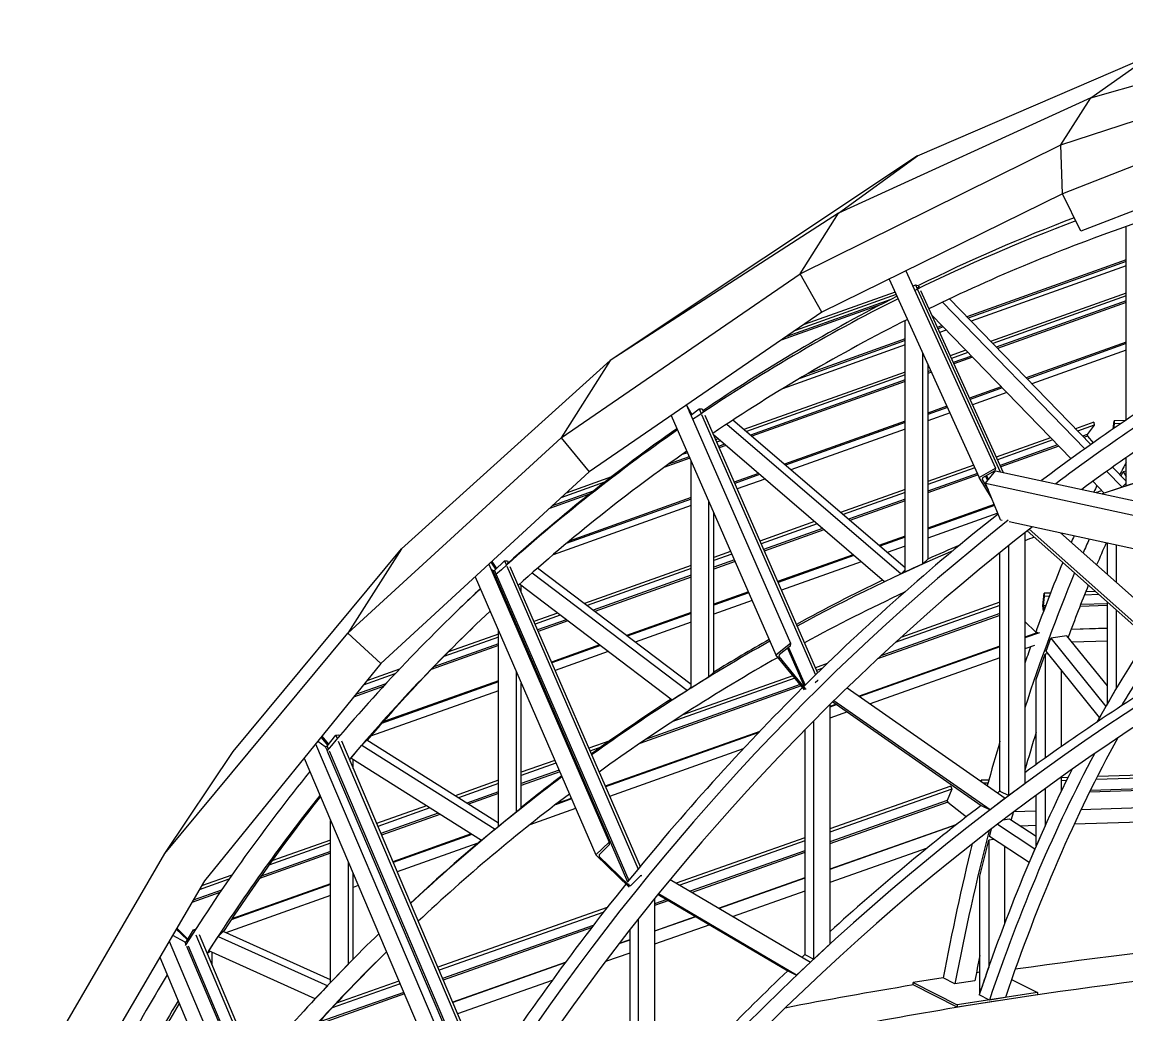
# Model space of a CAD drawing. Extents: x -483223 to 550073, y -164053 to -64662.
# Drawn here: x 365084 to 369594, y -144770 to -140717 of the extents above; entities that cross this region are included whole.
import ezdxf

# ---------------------------------------------------------------- set-up
doc = ezdxf.new("R2010")
doc.units = 0
doc.header["$MEASUREMENT"] = 0
doc.layers.get('0').update_dxf_attribs({"color": 40, "linetype": 'CONTINUOUS'})

msp = doc.modelspace()

# ---------------------------------------------------------------- linework, layer by layer
for p, q in [((369445.8799, -141026.1577), (370539.3676, -140717.4676)), ((368738.3885, -141263.2222), (369695.1973, -140850.5157)), ((369323.3753, -141218.1349), (370450.291, -140853.4493)), ((369445.8799, -141026.1577), (369695.1973, -140850.5157)), ((370450.291, -140979.7179), (369330.8192, -141418.6561)), ((369445.8799, -141026.1577), (368417.0795, -141497.4803)), ((369323.3753, -141218.1349), (369445.8799, -141026.1577)), ((370507.7926, -141144.4375), (369405.691, -141570.7462)), ((368260.2872, -141744.8664), (369323.3753, -141218.1349)), ((369330.8192, -141418.6561), (369323.3753, -141218.1349)), ((368738.3885, -141263.2222), (367484.8423, -142098.4591)), ((368417.0795, -141497.4803), (368738.3885, -141263.2222)), ((369330.8192, -141418.6561), (368349.0089, -141901.9874)), ((369405.691, -141570.7462), (369330.8192, -141418.6561)), ((368417.0795, -141497.4803), (367484.8423, -142098.4591)), ((368260.2872, -141744.8664), (368417.0795, -141497.4803)), ((367284.1035, -142413.6581), (368260.2872, -141744.8664)), ((368349.0089, -141901.9874), (368260.2872, -141744.8664)), ((368349.0089, -141901.9874), (367399.2604, -142552.4373)), ((367484.8423, -142098.4591), (366632.7329, -142866.7064)), ((367484.8423, -142098.4591), (367284.1035, -142413.6581)), ((366412.9191, -143211.3668), (367284.1035, -142413.6581)), ((367284.1035, -142413.6581), (367399.2604, -142552.4373)), ((367399.2604, -142552.4373), (366548.3329, -143335.6801)), ((365945.7843, -143694.5358), (366632.7329, -142866.7064)), ((366632.7329, -142866.7064), (366412.9191, -143211.3668)), ((365666.0228, -144110.9253), (366412.9191, -143211.3668)), ((366412.9191, -143211.3668), (366548.3329, -143335.6801)), ((366548.3329, -143335.6801), (365827.9073, -144223.0679)), ((365666.0228, -144110.9253), (365945.7843, -143694.5358)), ((365083.8764, -145110.9742), (365666.0228, -144110.9253)), ((365827.9073, -144223.0679), (365257.4364, -145197.1443))]:
    msp.add_line(p, q)
at = {"linetype": 'Continuous', "extrusion": (0.96081, -0.077587, 0.266129)}
for p, q in [((369590.6452, -142341.5718), (369590.6452, -141551.9542)), ((369590.6452, -141687.3374), (368939.9178, -141920.3536)), ((369590.6452, -141694.5666), (368945.1204, -141925.7199)), ((368691.9277, -141733.1733), (369057.4034, -142537.4545)), ((369590.6452, -141711.6379), (368957.406, -141938.3919)), ((368623.6051, -141766.8076), (368991.2204, -142575.7974)), ((368651.7488, -141828.7418), (368241.4096, -141975.6785)), ((368647.3776, -141819.1223), (368275.6369, -141952.2374)), ((368720.2525, -141795.5062), (368730.2279, -141789.727)), ((368730.2279, -141789.727), (368742.2035, -141792.5518)), ((368730.2279, -141789.727), (368737.9491, -141806.7186)), ((368738.8083, -141808.6094), (369076.9425, -142552.7216)), ((368738.8568, -141801.1592), (368740.3875, -141800.4467)), ((368746.8057, -141798.1268), (368740.3875, -141800.4467)), ((368740.3875, -141800.4467), (368742.5392, -141801.646)), ((368742.2035, -141792.5518), (368744.5041, -141797.6146)), ((368751.4412, -141812.8807), (369088.8025, -142555.292)), ((369590.6452, -141823.4345), (369037.4716, -142020.9756)), ((368590.5563, -141869.8568), (368182.6458, -142015.9237)), ((368630.5457, -141849.1794), (368202.1013, -142002.5993)), ((368841.6082, -141860.3764), (369422.0277, -142459.0507)), ((369445.7946, -142442.1409), (368869.1125, -141847.3215)), ((369590.6452, -141835.376), (369046.0715, -142029.846)), ((369590.6452, -141855.0385), (369060.2319, -142044.4518)), ((369590.6452, -141861.8263), (369065.1203, -142049.4939)), ((369365.5339, -142499.7152), (368797.1376, -141913.4422)), ((368688.2358, -142962.0597), (368688.2358, -141935.7572)), ((368838.9062, -141956.5244), (368819.8204, -141963.3588)), ((368844.1088, -141961.8907), (368822.6457, -141969.5763)), ((368688.2358, -142010.4773), (368289.5227, -142153.2508)), ((368856.3945, -141974.5627), (368829.3175, -141984.2585)), ((368688.2358, -142034.7779), (368187.9792, -142213.9127)), ((368688.2358, -142017.7066), (368258.323, -142171.6522)), ((368936.3887, -142057.0729), (368872.7346, -142079.8041)), ((369590.6452, -142023.9783), (369181.8977, -142169.9441)), ((369590.6452, -142029.8648), (369186.1371, -142174.3168)), ((369590.6452, -142055.9966), (369204.9564, -142193.728)), ((368759.969, -142066.8958), (368759.969, -142929.3371)), ((368944.9887, -142065.9433), (368877.4034, -142090.0783)), ((368959.1491, -142080.549), (368885.0908, -142106.9956)), ((368964.0374, -142085.5912), (368887.7446, -142112.8357)), ((368688.2358, -142145.6896), (368030.5516, -142380.552)), ((368780.6652, -142112.4406), (368780.6652, -142909.2599)), ((368780.7598, -142112.6488), (368780.6652, -142112.6825)), ((368785.4285, -142122.923), (368780.6652, -142124.624)), ((368793.116, -142139.8403), (368780.6652, -142144.2866)), ((368795.7698, -142145.6804), (368780.6652, -142151.0743)), ((368688.2358, -142157.631), (368040.3748, -142388.9856)), ((368688.2358, -142177.2936), (368056.5493, -142402.8721)), ((368688.2358, -142184.0814), (368062.133, -142407.6659)), ((369080.8148, -142206.0413), (368951.141, -142252.3485)), ((369085.0542, -142210.414), (368953.4425, -142257.4132)), ((369103.8735, -142229.8252), (368963.6592, -142279.8965)), ((367795.4649, -142281.0905), (368220.9121, -143252.5685)), ((367796.2419, -142280.5584), (367817.2096, -142318.4935)), ((367733.3318, -142323.6433), (368160.6166, -143299.3172)), ((367814.1317, -142320.88), (367808.154, -142310.0652)), ((367813.2049, -142321.5985), (367847.1313, -142295.2945)), ((367847.1313, -142295.2945), (367859.4685, -142296.4514)), ((367847.1313, -142295.2945), (367855.7608, -142314.9994)), ((367857.4945, -142318.9582), (368322.8582, -143381.5824)), ((367859.4685, -142296.4514), (367863.6813, -142306.0708)), ((367863.0405, -142306.5289), (367864.6127, -142305.4051)), ((367866.2583, -142304.8158), (367864.6127, -142305.4051)), ((367864.6127, -142305.4051), (367865.3251, -142305.6759)), ((367870.4762, -142321.5866), (368331.1416, -143373.4826)), ((368859.1662, -142285.1932), (368780.6652, -142313.2263)), ((368861.4677, -142290.2579), (368780.6652, -142319.1129)), ((368871.6843, -142312.7412), (368780.6652, -142345.2446)), ((367960.4326, -142358.1978), (368672.0652, -142969.1626)), ((368688.2358, -142945.2), (367985.3975, -142341.7854)), ((368688.2358, -142346.2333), (368195.5207, -142522.1845)), ((368688.2358, -142352.1199), (368200.363, -142526.3418)), ((369458.9526, -142350.7576), (369383.2894, -142377.6698)), ((369460.0995, -142362.9653), (369392.3842, -142387.0506)), ((369460.0995, -142362.9653), (369432.044, -142400.1588)), ((369458.9526, -142350.7576), (369460.0995, -142362.9653)), ((369537.7419, -142377.8107), (369541.9365, -142344.6207)), ((369542.1093, -142356.9814), (369539.6427, -142376.4989)), ((369588.4442, -142343.0683), (369541.9365, -142344.6207)), ((369541.9365, -142344.6207), (369542.1093, -142356.9814)), ((369569.3799, -142356.0712), (369542.1093, -142356.9814)), ((368604.0374, -143001.5888), (367905.7146, -142402.0509)), ((367906.8939, -142404.7438), (367906.8939, -142403.0634)), ((367924.7013, -142418.3517), (367914.4556, -142422.0105)), ((368688.2358, -142378.2516), (368221.8592, -142544.7972)), ((369282.1031, -142413.6603), (369060.2937, -142492.5545)), ((369432.044, -142400.1588), (369412.0034, -142407.2869)), ((369432.6959, -142407.0979), (369417.1731, -142412.6191)), ((369432.044, -142400.1588), (369432.6959, -142407.0979)), ((369432.6959, -142407.0979), (369456.0998, -142434.8451)), ((367934.5244, -142426.7853), (367918.978, -142432.337)), ((367950.699, -142440.6718), (367926.4244, -142449.3404)), ((367956.2827, -142445.4656), (367928.9951, -142455.2102)), ((369291.1978, -142423.0411), (369065.2288, -142503.4148)), ((369310.817, -142443.2774), (369075.8748, -142526.8428)), ((369315.9867, -142448.6096), (369078.68, -142533.016)), ((367809.6192, -142497.8399), (367704.0128, -142535.5525)), ((367807.0485, -142491.9701), (367722.6398, -142522.1129)), ((367799.6021, -142474.9668), (367778.0418, -142482.6661)), ((367814.4645, -143435.7231), (367814.4645, -142508.904)), ((369590.6452, -142610.3818), (369590.6452, -142495.0927)), ((368968.2678, -142525.2867), (368780.6652, -142592.0141)), ((368973.2028, -142536.1471), (368780.6652, -142604.6298)), ((368991.2204, -142575.7974), (369057.4034, -142537.4545)), ((369054.0439, -142549.1637), (369004.2453, -142578.0143)), ((369015.8993, -142599.0956), (369056.7457, -142548.3445)), ((369057.4034, -142537.4545), (369054.0439, -142549.1637)), ((369056.7457, -142548.3445), (371657.2568, -143111.9425)), ((369511.208, -142551.0358), (369573.9575, -142615.7589)), ((369590.6452, -142591.5471), (369534.9951, -142534.1468)), ((369569.6856, -142569.9283), (369578.303, -142552.8399)), ((369590.6452, -142550.9324), (369578.303, -142552.8399)), ((369578.303, -142552.8399), (369590.6452, -142572.5947)), ((367461.3734, -142595.75), (367283.0035, -142659.4468)), ((367489.8253, -142573.6482), (367304.2007, -142639.9357)), ((368089.6703, -142559.9842), (367990.4039, -142595.4327)), ((368094.5127, -142564.1415), (367992.6332, -142600.5232)), ((368116.0088, -142582.5969), (368002.5296, -142623.1209)), ((368983.8488, -142559.575), (368780.6652, -142631.8443)), ((368986.654, -142565.7482), (368780.6652, -142639.0153)), ((369040.5858, -142659.0685), (368991.2204, -142575.7974)), ((369004.2453, -142578.0143), (369002.3357, -142584.6701)), ((369002.3357, -142584.6701), (369027.2844, -142626.7544)), ((369077.4724, -142748.6801), (369015.8993, -142599.0956)), ((369015.8993, -142599.0956), (371616.4104, -143162.6936)), ((369016.281, -142571.0415), (369024.2911, -142588.6689)), ((369021.092, -142568.2543), (369028.1755, -142583.8426)), ((369501.2207, -142639.6695), (369454.6693, -142591.6539)), ((369590.6452, -142599.5703), (369573.9575, -142615.7589)), ((369662.3784, -142587.7259), (369590.6452, -142610.3818)), ((367400.1863, -142644.0505), (367236.0519, -142702.6638)), ((367415.6564, -142631.7383), (367248.1009, -142691.5732)), ((368688.2358, -142624.8898), (368424.4377, -142718.7188)), ((368688.2358, -142637.5055), (368434.8276, -142727.639)), ((369573.9575, -142615.7589), (369501.2207, -142639.6695)), ((367814.4645, -142690.2799), (367251.7013, -142891.2456)), ((367814.4645, -142664.1482), (367305.3041, -142845.972)), ((367814.4645, -142658.2616), (367317.6365, -142835.6815)), ((367886.1978, -142672.7016), (367886.1978, -143391.2121)), ((368688.2358, -142664.72), (368457.2407, -142746.8815)), ((368688.2358, -142671.8911), (368463.1465, -142751.9519)), ((369051.8515, -142686.4373), (368780.6652, -142782.8941)), ((369053.3722, -142690.1316), (368780.6652, -142787.1293)), ((367906.8939, -143371.1348), (367906.8939, -142719.9598)), ((369066.3587, -142721.6809), (368780.6652, -142823.2977)), ((368318.4635, -142756.4122), (368095.6155, -142835.6759)), ((368328.8534, -142765.3324), (368100.3958, -142846.5913)), ((369077.4724, -142748.6801), (369084.3959, -142750.1806)), ((369112.5996, -142756.2931), (371634.0207, -143302.7502)), ((368351.2665, -142784.5749), (368110.7078, -142870.138)), ((368357.1724, -142789.6453), (368113.425, -142876.3425)), ((368688.2358, -142815.7698), (368581.6409, -142853.684)), ((368688.2358, -142820.005), (368585.1289, -142856.6786)), ((369177.1113, -142801.0434), (369177.1113, -143825.8386)), ((369186.4665, -142793.7082), (369816.3904, -143353.6452)), ((369852.4791, -143371.9379), (369194.7169, -142787.2557)), ((369322.3176, -142801.7444), (369918.7508, -143331.9116)), ((368688.2358, -142856.1734), (368614.9161, -142882.2521)), ((369111.7539, -143874.4546), (369111.7539, -142852.8456)), ((369513.8298, -142971.9788), (369513.8298, -142843.25)), ((369549.9185, -142851.0714), (369549.9185, -143004.0579)), ((367976.1754, -142878.1589), (367906.8939, -142902.8013)), ((367980.9556, -142889.0743), (367906.8939, -142915.417)), ((367991.2676, -142912.621), (367906.8939, -142942.6315)), ((368475.6667, -142891.3774), (368167.9429, -143000.8301)), ((368479.1547, -142894.372), (368169.5476, -143004.4945)), ((368780.6652, -142909.2599), (368759.969, -142929.3371)), ((369075.6652, -143856.1619), (369075.6652, -142881.871)), ((366989.0619, -142930.0077), (367480.2048, -144063.9931)), ((366997.2856, -142948.9951), (367004.9357, -142956.3819)), ((367017.617, -142950.8181), (366997.9987, -142921.7818)), ((367000.8971, -142919.1139), (367020.4573, -142948.0641)), ((367004.9357, -142956.3819), (367012.0099, -142956.2547)), ((367004.9357, -142956.3819), (367555.2951, -144227.0905)), ((367012.0099, -142956.2547), (367053.0911, -142916.4226)), ((367012.0099, -142956.2547), (367018.8063, -142971.9469)), ((367053.0911, -142916.4226), (367065.5364, -142916.1989)), ((367053.0911, -142916.4226), (367060.6898, -142933.9669)), ((367062.3046, -142937.6952), (367597.9963, -144174.5382)), ((367064.0216, -142926.3025), (367064.1108, -142926.2168)), ((367071.34, -142923.6352), (367064.1108, -142926.2168)), ((367064.1108, -142926.2168), (367067.7698, -142927.0931)), ((367065.5364, -142916.1989), (367069.1031, -142924.434)), ((367075.3904, -142938.9505), (367606.2012, -144164.524)), ((367814.4645, -143420.5462), (367188.2371, -142946.0189)), ((367814.4645, -142935.677), (367378.9952, -143090.5669)), ((367814.4645, -142948.2927), (367390.3255, -143099.1525)), ((367993.9848, -142918.8256), (367906.8939, -142949.8025)), ((368508.942, -142919.9455), (368183.2524, -143035.7884)), ((368688.2358, -142953.4756), (368672.0652, -142969.1626)), ((368759.969, -142929.3371), (368688.2358, -142962.0597)), ((366933.6337, -142981.027), (367425.6074, -144116.9305)), ((367019.1089, -142972.6454), (367559.9355, -144221.3441)), ((367166.3597, -142965.201), (367799.6293, -143445.0645)), ((367814.4645, -142975.5072), (367414.7673, -143117.6734)), ((367814.4645, -142982.6782), (367421.2078, -143122.5537)), ((368672.0652, -142969.1626), (368604.0374, -143001.5888)), ((367737.5974, -143484.6376), (367113.7869, -143011.9418)), ((367121.6523, -143045.7632), (367121.6523, -143017.9018)), ((368048.5027, -143043.3132), (367906.8939, -143093.6813)), ((368050.1075, -143046.9776), (367906.8939, -143097.9165)), ((369251.0342, -143100.3757), (369255.7276, -143048.7159)), ((369281.8326, -143047.8489), (369255.7276, -143048.7159)), ((369255.7276, -143048.7159), (369256.0758, -143061.2351)), ((369465.5099, -143041.7489), (369425.0854, -143043.0914)), ((368063.8122, -143078.2714), (367906.8939, -143134.0849)), ((369075.6652, -143084.9748), (368671.3287, -143228.6157)), ((369256.0758, -143061.2351), (369252.5443, -143100.106)), ((369276.9053, -143060.5434), (369256.0758, -143061.2351)), ((369513.8298, -143091.4285), (369404.5367, -143095.0582)), ((369479.0993, -143053.8284), (369420.0183, -143055.7905)), ((369513.8298, -143499.7681), (369513.8298, -143084.7002)), ((366871.1588, -143109.8057), (366845.2887, -143134.9022)), ((367269.1213, -143129.6473), (367172.819, -143163.9006)), ((367280.4517, -143138.233), (367177.5536, -143174.8322)), ((367814.4645, -143126.557), (367550.4278, -143220.4709)), ((367814.4645, -143130.7922), (367554.2315, -143223.3531)), ((369075.6652, -143139.0645), (368575.8047, -143316.6404)), ((369075.6652, -143131.6554), (368588.6366, -143304.6728)), ((369075.6652, -143098.0092), (368647.9102, -143249.9697)), ((369253.8431, -143120.9522), (369251.0342, -143100.3757)), ((369261.8478, -143099.797), (369252.5443, -143100.106)), ((369252.5443, -143100.106), (369252.7423, -143107.2222)), ((369259.1097, -143107.0107), (369252.7423, -143107.2222)), ((369252.7423, -143107.2222), (369254.4108, -143119.4451)), ((369513.8298, -143098.5513), (369401.722, -143102.2745)), ((369549.9185, -143116.7793), (369549.9185, -143438.0627)), ((367304.8935, -143156.7539), (367187.7672, -143198.414)), ((367311.3339, -143161.6341), (367190.4584, -143204.6277)), ((367814.4645, -143166.9606), (367586.715, -143247.9677)), ((369177.1113, -143164.5593), (369221.8029, -143207.7112)), ((367029.2229, -143227.5912), (366804.9571, -143307.3592)), ((367029.2229, -143214.9755), (366824.0236, -143287.9618)), ((367029.2229, -144000.6746), (367029.2229, -143201.73)), ((369230.5382, -143209.1626), (369177.1113, -143228.1425)), ((369236.9301, -143209.5652), (369177.1113, -143230.8159)), ((369348.7029, -143221.8642), (369283.3455, -143231.9649)), ((369513.8298, -143427.0043), (369348.7029, -143221.8642)), ((369513.8298, -143192.1497), (369365.5986, -143197.0726)), ((369513.8298, -143191.5528), (369365.824, -143196.4682)), ((367029.2229, -143261.9768), (366754.0847, -143359.8392)), ((367029.2229, -143254.8058), (366764.5648, -143348.9406)), ((367440.554, -143259.5513), (367244.4557, -143329.3005)), ((367444.3577, -143262.4336), (367246.0452, -143332.9703)), ((368160.6166, -143299.3172), (368220.9121, -143252.5685)), ((368219.2785, -143264.5573), (368173.9098, -143299.7329)), ((368207.955, -143273.3367), (368275.7133, -143428.0578)), ((368212.9752, -143269.4444), (368280.4015, -143423.4074)), ((368220.9121, -143252.5685), (368219.2785, -143264.5573)), ((369075.6652, -143264.1813), (368500.8857, -143468.3724)), ((369075.6652, -143266.8547), (368503.4212, -143470.145)), ((369216.035, -143261.7044), (369177.1113, -143275.5321)), ((369264.1903, -143284.5161), (369283.3455, -143231.9649)), ((369283.3455, -143231.9649), (369508.1346, -143511.2245)), ((369513.8298, -143243.6537), (369370.085, -143248.4275)), ((367476.8411, -143287.0481), (367259.6191, -143364.3107)), ((368277.9743, -143443.4508), (368160.6166, -143299.3172)), ((368173.9098, -143299.7329), (368172.9812, -143306.5476)), ((368172.9812, -143306.5476), (368280.13, -143438.1431)), ((369075.6652, -143311.5709), (368545.8316, -143499.7948)), ((369223.4599, -143400.5979), (369259.5486, -143297.4413)), ((369272.87, -143295.3825), (369259.5486, -143297.4413)), ((369259.5486, -143297.4413), (369259.5486, -143721.576)), ((369482.2302, -143555.4745), (369264.1695, -143284.5737)), ((366623.9215, -143359.1351), (366490.8709, -143406.4592)), ((368370.1363, -143335.6147), (368322.0404, -143352.7008)), ((368348.8848, -143356.1987), (368326.9802, -143363.9804)), ((369324.906, -143360.0277), (369324.906, -143675.3589)), ((366606.0477, -143378.1082), (366476.4706, -143424.1968)), ((367029.2229, -143410.0907), (366551.3727, -143580.0548)), ((367029.2229, -143405.8555), (366556.8332, -143573.8774)), ((367100.9561, -143367.3528), (367100.9561, -143942.5879)), ((368238.7797, -143395.3137), (367736.4294, -143573.7741)), ((368230.5478, -143385.2036), (367780.7581, -143544.9919)), ((367886.1978, -143391.2121), (367814.4645, -143435.7231)), ((367906.8939, -143371.1348), (367886.1978, -143391.2121)), ((368320.9461, -143412.5921), (368332.5115, -143403.6251)), ((368332.1864, -143402.8828), (368332.5115, -143403.6251)), ((368332.5115, -143403.6251), (368333.409, -143403.7093)), ((369223.4599, -143747.4557), (369223.4599, -143400.5979)), ((366558.286, -143429.4819), (366437.2209, -143472.5429)), ((366568.1336, -143418.8082), (366445.4063, -143462.4604)), ((367029.2229, -143446.2592), (366505.4736, -143632.5488)), ((367121.6523, -143922.5107), (367121.6523, -143415.1375)), ((368264.7081, -143427.1578), (367605.5852, -143661.3119)), ((368260.0289, -143421.4111), (367628.3015, -143645.8329)), ((367799.6293, -143445.0645), (367737.5974, -143484.6376)), ((367814.4645, -143430.6729), (367799.6293, -143445.0645)), ((368278.4669, -143434.3454), (368280.13, -143438.1431)), ((368280.13, -143438.1431), (368284.7313, -143438.5746)), ((368452.1505, -143434.3008), (369097.0205, -143885.1402)), ((369549.9185, -143438.0627), (369513.8298, -143499.7681)), ((368408.1588, -143501.3137), (368381.0026, -143510.961)), ((368393.8312, -143491.297), (368998.9505, -143914.346)), ((369035.0392, -143932.6388), (368397.9501, -143487.2391)), ((368410.6943, -143503.0863), (368381.0026, -143513.6343)), ((368381.0026, -143503.967), (368381.0026, -144481.308)), ((368453.1048, -143532.7361), (368381.0026, -143558.3505)), ((369508.1346, -143511.2245), (369482.2302, -143555.4745)), ((368315.6451, -144541.7123), (368315.6451, -143569.2716)), ((366332.1548, -143668.2696), (366304.7233, -143635.7474)), ((366307.2742, -143632.6054), (366334.6794, -143665.0964)), ((366328.6349, -143672.6937), (366364.0838, -143628.138)), ((366364.0838, -143628.138), (366376.449, -143626.3243)), ((366364.0838, -143628.138), (366370.03, -143642.0932)), ((366376.449, -143626.3243), (366378.7913, -143631.8213)), ((368094.6374, -143612.6925), (367464.1979, -143836.6568)), ((368090.7781, -143616.7369), (367465.2014, -143838.9737)), ((368279.5565, -143605.8802), (368279.5565, -144523.4196)), ((366282.1518, -143663.55), (366829.1397, -144947.2715)), ((366291.6564, -143651.8427), (366321.6062, -143673.7247)), ((366321.6062, -143673.7247), (366328.6349, -143672.6937)), ((366321.6062, -143673.7247), (366328.8979, -143690.8374)), ((366328.6349, -143672.6937), (366333.8472, -143684.9263)), ((366374.2256, -143651.9397), (366965.1141, -145038.6915)), ((366387.2136, -143651.5875), (366973.072, -145026.5341)), ((366425.5125, -143721.3961), (366470.8977, -143668.2092)), ((366491.5938, -143648.1319), (366470.8977, -143668.2092)), ((366470.8977, -143668.2092), (367015.5702, -144011.8932)), ((367029.2229, -143987.3716), (366491.5938, -143648.1319)), ((367482.3795, -143650.9912), (367396.9313, -143681.3468)), ((367445.8463, -143677.0041), (367401.8238, -143692.6431)), ((366234.7088, -143721.9881), (366782.0277, -145006.4865)), ((366329.6087, -143692.5056), (366927.7525, -145096.2846)), ((366336.9914, -143692.3054), (366932.2482, -145089.309)), ((366427.0026, -143722.3363), (366420.1796, -143728.9552)), ((366959.6269, -144058.4179), (366425.5125, -143721.3961)), ((366435.174, -143764.1455), (366435.174, -143727.4924)), ((368027.2042, -143684.0377), (367481.986, -143877.7271)), ((367258.2836, -143730.6015), (367121.6523, -143779.1399)), ((367263.1762, -143741.8979), (367121.6523, -143792.1744)), ((367275.8055, -143771.0574), (367121.6523, -143825.8206)), ((371493.7122, -143743.9059), (369466.6511, -143809.4216)), ((371497.5264, -143731.2751), (369473.0941, -143796.7059)), ((367029.2229, -143811.9756), (366851.3803, -143875.1543)), ((367278.5866, -143777.4785), (367121.6523, -143833.2296)), ((368998.4506, -143816.2283), (368998.7097, -143812.0383)), ((369030.248, -143811.0189), (368998.7097, -143812.0383)), ((368998.7097, -143812.0383), (368998.8935, -143816.5379)), ((369324.906, -143799.1474), (369324.906, -143858.4224)), ((369353.1925, -143800.5812), (369324.906, -143801.4954)), ((369346.9102, -143813.2917), (369324.906, -143814.0029)), ((371478.3187, -143795.2634), (369440.8611, -143861.1152)), ((371480.4593, -143788.0847), (369444.4272, -143853.8904)), ((367029.2229, -143825.01), (366864.5965, -143883.4937)), ((367029.2229, -143858.6562), (366898.712, -143905.0203)), ((368875.1829, -143836.2315), (368381.0026, -144010.6611)), ((368878.6665, -143848.2595), (368381.0026, -144023.9187)), ((368878.6665, -143848.2595), (368860.1489, -143894.5588)), ((368875.1829, -143836.2315), (368878.6665, -143848.2595)), ((369026.7657, -143823.6389), (369009.8333, -143824.1862)), ((369075.6652, -143856.1619), (369111.7539, -143874.4546)), ((369177.1113, -143825.8386), (369111.7539, -143874.4546)), ((369259.5486, -143846.2059), (369259.5486, -143998.3447)), ((369325.2339, -143857.7428), (369324.906, -143857.7534)), ((367029.2229, -143866.0652), (366906.2244, -143909.7606)), ((367326.5537, -143888.2284), (367260.7872, -143911.592)), ((367325.5502, -143885.9115), (367267.2542, -143906.6212)), ((368860.1489, -143894.5588), (368381.0026, -144063.6819)), ((368862.1291, -143901.3957), (368381.0026, -144071.2177)), ((368860.1489, -143894.5588), (368862.1291, -143901.3957)), ((368862.1291, -143901.3957), (368938.8867, -143960.7595)), ((369097.0205, -143885.1402), (369035.0392, -143932.6388)), ((369223.4599, -144079.6198), (369223.4599, -143872.5587)), ((371457.3492, -143866.2214), (369406.2698, -143932.5134)), ((366734.8158, -143916.564), (366530.9745, -143988.9788)), ((366748.0321, -143924.9033), (366535.7982, -144000.2996)), ((366782.1476, -143946.4299), (366548.2499, -144029.5223)), ((366789.66, -143951.1702), (366550.9918, -144035.9573)), ((367100.9561, -143942.5879), (367029.2229, -144000.6746)), ((367121.6523, -143922.5107), (367100.9561, -143942.5879)), ((367343.3383, -143926.9818), (367156.3634, -143993.4049)), ((368998.9505, -143914.346), (369035.0392, -143932.6388)), ((369223.4599, -143938.4219), (369130.8306, -143941.4158)), ((371440.2593, -143924.9187), (369378.5294, -143991.555)), ((366342.7447, -144637.4692), (366342.7447, -143975.5366)), ((368898.8971, -143992.0848), (368381.0026, -144174.8848)), ((368896.5681, -143993.9197), (368381.0026, -144175.8976)), ((369065.4045, -143991.1228), (369218.2298, -144091.6493)), ((369114.4265, -143970.2768), (369087.1665, -143974.4898)), ((369223.4599, -144041.9976), (369114.4265, -143970.2768)), ((369223.4599, -143996.5669), (369157.6286, -143998.6946)), ((366916.5221, -144031.2192), (366597.2946, -144144.6251)), ((366919.2328, -144032.9296), (366598.284, -144146.947)), ((367015.5702, -144011.8932), (366959.6269, -144058.4179)), ((367029.2229, -143998.6488), (367015.5702, -144011.8932)), ((369033.1407, -144041.7819), (369041.5155, -144009.4968)), ((369194.2133, -144147.7334), (369033.1407, -144041.7819)), ((369259.5486, -143998.3447), (369223.4599, -144079.6198)), ((366342.7447, -144068.8821), (366091.2467, -144158.227)), ((366342.7447, -144055.8477), (366103.8086, -144140.7299)), ((366944.3776, -144068.713), (366614.8324, -144185.7843)), ((367425.6074, -144116.9305), (367480.2048, -144063.9931)), ((367479.9995, -144076.0354), (367438.9182, -144115.8676)), ((367480.2048, -144063.9931), (367479.9995, -144076.0354)), ((368279.5565, -144046.4683), (367754.2188, -144231.8954)), ((368279.5565, -144059.7259), (367768.3006, -144240.1826)), ((368778.5902, -144088.4078), (368381.0026, -144228.7433)), ((368993.3672, -144203.1643), (369029.4536, -144056.2463)), ((369050.2452, -144053.033), (369029.4536, -144056.2463)), ((369029.4536, -144056.2463), (369029.4536, -144574.7653)), ((369094.811, -144395.8199), (369094.811, -144082.3479)), ((366342.7447, -144109.9373), (366052.3592, -144213.0971)), ((366342.7447, -144102.5283), (366059.302, -144203.2216)), ((367562.0762, -144248.7022), (367425.6074, -144116.9305)), ((367438.9182, -144115.8676), (367438.8015, -144122.7127)), ((367438.8015, -144122.7127), (367561.3297, -144241.0235)), ((368279.5565, -144099.489), (367810.5358, -144265.0381)), ((368279.5565, -144107.0249), (367818.5402, -144269.7487)), ((369218.2298, -144091.6493), (369194.2133, -144147.7334)), ((366414.4779, -144143.8867), (366414.4779, -144563.2636)), ((365928.4453, -144216.0624), (365806.6755, -144259.3212)), ((365940.4896, -144198.7492), (365816.3146, -144242.8625)), ((366435.174, -144542.2224), (366435.174, -144192.4583)), ((366438.7861, -144200.9354), (366435.174, -144202.2186)), ((366439.7754, -144203.2573), (366435.174, -144204.892)), ((367568.4038, -144240.8964), (367609.4851, -144201.0642)), ((367608.0748, -144197.8081), (367609.4851, -144201.0642)), ((367609.4851, -144201.0642), (367614.1001, -144200.9813)), ((367729.3232, -144217.2443), (368302.1285, -144554.3407)), ((368279.5565, -144210.6919), (367928.6523, -144334.5497)), ((368279.5565, -144211.7048), (367929.7281, -144335.1828)), ((368993.3649, -144203.1738), (368993.3672, -144203.1643)), ((368993.3649, -144679.7634), (368993.3649, -144203.1738)), ((365897.8021, -144260.5946), (365781.7937, -144301.8067)), ((366342.7447, -144237.7276), (365937.5461, -144381.6748)), ((366342.7447, -144235.0542), (365939.8563, -144378.1807)), ((366456.3238, -144242.0946), (366435.174, -144249.6081)), ((367558.5055, -144234.5029), (367561.3297, -144241.0235)), ((367561.3297, -144241.0235), (367568.4038, -144240.8964)), ((367567.7409, -144239.3657), (367568.4038, -144240.8964)), ((368279.5565, -144264.5505), (367985.8593, -144368.216)), ((365891.1394, -144270.3706), (365776.3146, -144311.1622)), ((366342.7447, -144282.4438), (365915.7567, -144434.1317)), ((367665.5548, -144295.2492), (367665.5548, -145206.6634)), ((367715.4465, -144298.6015), (367665.5548, -144316.2117)), ((367723.4509, -144303.3121), (367665.5548, -144323.7476)), ((367679.8318, -144277.6422), (368209.5215, -144589.365)), ((368245.6101, -144607.6577), (367681.4515, -144275.6499)), ((367472.2647, -144331.416), (366780.8697, -144575.456)), ((367457.9167, -144349.738), (366785.7802, -144586.9803)), ((367600.1974, -145280.6435), (367600.1974, -144376.9269)), ((367833.563, -144368.1131), (367665.5548, -144427.4146)), ((367834.6388, -144368.7463), (367665.5548, -144428.4274)), ((367890.7699, -144401.7795), (367665.5548, -144481.2731)), ((365698.2435, -144444.4682), (365747.5166, -144471.8699)), ((365758.4426, -144463.4741), (365712.8782, -144419.4795)), ((365714.998, -144415.8601), (365760.6348, -144459.9246)), ((365754.3944, -144470.0287), (365784.1567, -144421.8394)), ((365784.1567, -144421.8394), (365792.1841, -144419.6904)), ((365784.1567, -144421.8394), (365786.7926, -144428.0571)), ((365793.2995, -144443.4054), (366433.3214, -145953.0822)), ((365806.0047, -144441.594), (366440.7114, -145938.7333)), ((365905.3085, -144429.4222), (365884.6124, -144449.4994)), ((366342.7447, -144626.5949), (365905.3085, -144429.4222)), ((367415.4479, -144404.4913), (366800.508, -144621.545)), ((367407.4931, -144414.8349), (366803.2993, -144628.0957)), ((367564.1087, -144422.8011), (367564.1087, -145262.3508)), ((365684.2847, -144468.3029), (366284.4341, -145883.9291)), ((365747.5166, -144471.8699), (365754.3944, -144470.0287)), ((365747.5166, -144471.8699), (365752.0531, -144482.5706)), ((365754.3944, -144470.0287), (365756.6366, -144475.3175)), ((365754.8264, -144489.1123), (366401.7392, -146015.0432)), ((365762.0483, -144488.0827), (366405.9062, -146006.8078)), ((365846.5377, -144508.6854), (365884.6124, -144449.4994)), ((365884.6124, -144449.4994), (366331.4244, -144650.8982)), ((367564.1087, -144464.2346), (367519.8262, -144479.8649)), ((367564.1087, -144463.2217), (367520.8978, -144478.4738)), ((368381.0026, -144481.308), (368315.6451, -144541.7123)), ((365645.5897, -144534.3744), (366244.8797, -145947.9733)), ((365850.4081, -144510.5134), (365839.6481, -144520.9516)), ((366279.9345, -144704.1207), (365846.4965, -144508.7502)), ((365858.0076, -144513.9388), (365858.0076, -144564.2579)), ((367564.1087, -144517.0803), (367464.6574, -144552.1834)), ((368279.5565, -144523.4196), (368315.6451, -144541.7123)), ((366414.4779, -144563.2636), (366342.7447, -144637.4692)), ((367300.9747, -144556.0995), (366841.6964, -144718.2098)), ((367299.96, -144557.4705), (366842.0716, -144719.0902)), ((368302.1285, -144554.3407), (368245.6101, -144607.6577)), ((367247.6852, -144628.7675), (366861.6451, -144765.0271)), ((368209.5215, -144589.365), (368245.6101, -144607.6577)), ((368843.5965, -144618.7643), (368721.0513, -144637.7033)), ((368891.3189, -144642.954), (368843.5965, -144618.7643)), ((368993.3649, -144595.6182), (368979.31, -144597.7903)), ((369122.9269, -144625.2605), (369228.2819, -144678.6631)), ((366331.4244, -144650.8982), (366279.9345, -144704.1207)), ((366627.1376, -144642.976), (366349.1882, -144741.0831)), ((366622.2271, -144631.4517), (366367.6097, -144721.3233)), ((368721.0513, -144637.7033), (368901.4947, -144729.1669)), ((368721.0513, -144646.6627), (368721.0513, -144637.7033)), ((368901.4947, -144738.1263), (368721.0513, -144646.6627)), ((368973.0157, -144630.328), (368891.3189, -144642.954)), ((366644.6566, -144684.0914), (366285.0197, -144811.0316)), ((366641.8654, -144677.5407), (366295.085, -144799.9429)), ((369228.2819, -144678.6631), (368901.4947, -144729.1669)), ((369228.2819, -144687.6225), (368901.4947, -144738.1263)), ((369032.2095, -144708.9653), (368990.6373, -144687.8931)), ((369097.567, -144698.8646), (369032.2095, -144708.9653)), ((369228.2819, -144678.6631), (369228.2819, -144687.6225)), ((368901.4947, -144729.1669), (368901.4947, -144738.1263))]:
    msp.add_line(p, q, dxfattribs=at)
at = {"linetype": 'Continuous'}
for centre, major_axis, ratio, start_param, end_param in [((372837.5871, -149260.1614), (-5966.4282, 6150.3557), 0.922408986, 5.906189137, 5.99320661), ((372811.7169, -149285.2579), (-5966.4282, 6150.3557), 0.922408986, 5.901882017, 5.991606996), ((372811.7193, -149285.2611), (-5901.4498, 6083.3742), 0.922408986, 5.875658856, 5.989779652), ((372811.7169, -149285.2579), (-5966.4282, 6150.3557), 0.922408986, 6.001175918, 6.123836205), ((372837.5871, -149260.1614), (-5966.4282, 6150.3557), 0.922408986, 6.005444598, 6.121435099), ((372811.7193, -149285.2611), (-5901.4498, 6083.3742), 0.922408986, 6.002148863, 6.11955042), ((372830.489, -149260.3845), (-3874.13, -7643.0529), 0.840423418, 4.086358642, 4.182733499), ((372875.5998, -149283.2503), (3874.13, 7643.0529), 0.840423418, 0.945741389, 1.039086887), ((372875.602, -149283.253), (-3831.9381, -7559.8149), 0.840423418, 4.075686638, 4.170413954), ((372811.7169, -149285.2579), (-5966.4282, 6150.3557), 0.922408986, 6.133348619, 6.253178978), ((372837.5871, -149260.1614), (-5966.4282, 6150.3557), 0.922408986, 6.137697015, 6.248791928), ((372811.7193, -149285.2611), (-5901.4498, 6083.3742), 0.922408986, 6.135984465, 6.24841528), ((372814.3039, -150881.5293), (-6262.1815, 6455.2262), 0.922408986, 5.816861504, 5.867216197), ((372761.4741, -149274.038), (-1294.4947, 8376.0871), 0.46405988, 0.563591493, 0.573654834), ((372761.4729, -149274.0344), (-1308.7478, 8468.3127), 0.46405988, 0.596418259, 0.601456902), ((372835, -150861.4521), (-6262.1815, 6455.2262), 0.922408986, 5.869876838, 5.872767092), ((372830.489, -149260.3845), (-3874.13, -7643.0529), 0.840423418, 4.209759003, 4.336938321), ((372875.5998, -149283.2503), (3874.13, 7643.0529), 0.840423418, 1.068720218, 1.78304105), ((372875.602, -149283.253), (-3831.9381, -7559.8149), 0.840423418, 4.201365705, 4.920853652), ((372811.8295, -150878.0797), (-6207.4676, 6398.8256), 0.922408986, 5.905846594, 5.910824809), ((372761.4729, -149274.0344), (-1308.7478, 8468.3127), 0.46405988, 0.634477492, 0.639377014), ((372835, -150861.4521), (-6262.1815, 6455.2262), 0.922408986, 5.943950573, 5.960968353), ((372761.4741, -149274.038), (-1294.4947, 8376.0871), 0.46405988, 0.623961074, 0.634455327), ((372843.1709, -149261.4121), (-1294.4947, 8376.0871), 0.46405988, 0.629088392, 0.645718678), ((372814.3039, -150881.5293), (-6262.1815, 6455.2262), 0.922408986, 5.944891259, 6.029402629), ((372761.4729, -149274.0344), (-1308.7478, 8468.3127), 0.46405988, 0.654065386, 0.704141269), ((372835, -150861.4521), (-6262.1815, 6455.2262), 0.922408986, 5.985269028, 6.032652872), ((372761.4741, -149274.038), (-1294.4947, 8376.0871), 0.46405988, 0.649337031, 0.743746153), ((372871.0887, -150879.7448), (4066.169, 8021.9157), 0.840423418, 0.856765312, 1.596444803), ((372811.7169, -149285.2579), (-5966.4282, 6150.3557), 0.922408986, 6.264022125, 6.37930811), ((372837.5871, -149260.1614), (-5966.4282, 6150.3557), 0.922408986, 6.268551516, 6.283185307), ((372811.8295, -150878.0797), (-6207.4676, 6398.8256), 0.922408986, 5.975262717, 6.030456369), ((372843.1709, -149261.4121), (-1294.4947, 8376.0871), 0.46405988, 0.660527587, 0.69767596), ((372868.8343, -150876.8434), (-4030.6421, -7951.8267), 0.840423418, 3.986889883, 4.733455863), ((372811.7193, -149285.2611), (-5901.4498, 6083.3742), 0.922408986, 6.268294706, 6.375193071), ((372837.5895, -149260.1646), (-5901.4498, 6083.3742), 0.922408986, 0.002305164, 0.082878086), ((372814.3039, -150881.5293), (-6262.1815, 6455.2262), 0.922408986, 6.044630512, 6.148433485), ((372835, -150861.4521), (-6262.1815, 6455.2262), 0.922408986, 6.047887748, 6.079475273), ((372761.4729, -149274.0344), (-1308.7478, 8468.3127), 0.46405988, 0.713228013, 0.724408187), ((372769.6426, -150871.5528), (-1373.6219, 8888.0833), 0.46405988, 0.469154677, 0.53975782), ((372768.3978, -150867.6721), (-1361.6203, 8810.4264), 0.46405988, 0.463624134, 0.514447114), ((372811.8295, -150878.0797), (-6207.4676, 6398.8256), 0.922408986, 6.045356091, 6.150613139), ((372835, -150861.4521), (-4066.169, -8021.9157), 0.840423418, 4.07779225, 4.167498294), ((372830.489, -149260.3845), (-3874.13, -7643.0529), 0.840423418, 4.337795017, 4.464435123), ((372835, -150861.4521), (-6262.1815, 6455.2262), 0.922408986, 6.104210576, 6.151757853), ((372843.1709, -149261.4121), (-1294.4947, 8376.0871), 0.46405988, 0.761858685, 0.786591719), ((372761.4729, -149274.0344), (-1308.7478, 8468.3127), 0.46405988, 0.77556253, 0.80372589), ((372833.7552, -150857.5713), (-1361.6203, 8810.4264), 0.46405988, 0.542682309, 0.72766849), ((372768.3978, -150867.6721), (-1361.6203, 8810.4264), 0.46405988, 0.553218985, 0.72766849), ((372769.6426, -150871.5528), (-1373.6219, 8888.0833), 0.46405988, 0.576468847, 0.732250084), ((372811.7169, -149285.2579), (-5966.4282, 6150.3557), 0.922408986, 0.11009691, 0.220267237), ((372814.3039, -150881.5293), (-6262.1815, 6455.2262), 0.922408986, 6.166563964, 6.263634338), ((372835, -150861.4521), (-6262.1815, 6455.2262), 0.922408986, 6.169904738, 6.194985578), ((372835, -150861.4521), (-4066.169, -8021.9157), 0.840423418, 4.18210578, 4.183506276), ((372761.4741, -149274.038), (-1294.4947, 8376.0871), 0.46405988, 0.797510436, 0.79807251), ((372811.7193, -149285.2611), (-5901.4498, 6083.3742), 0.922408986, 0.116200047, 0.21739271), ((372837.5895, -149260.1646), (-5901.4498, 6083.3742), 0.922408986, 0.121086046, 0.207655338), ((372811.8295, -150878.0797), (-6207.4676, 6398.8256), 0.922408986, 6.168914652, 6.266994355), ((372835, -150861.4521), (-4066.169, -8021.9157), 0.840423418, 4.193229427, 4.285619174), ((372843.1709, -149261.4121), (-1294.4947, 8376.0871), 0.46405988, 0.813248442, 0.818221673), ((372761.4741, -149274.038), (-1294.4947, 8376.0871), 0.46405988, 0.822785156, 0.915066279), ((372835, -150861.4521), (-6262.1815, 6455.2262), 0.922408986, 6.220544559, 6.26708502), ((372761.4729, -149274.0344), (-1308.7478, 8468.3127), 0.46405988, 0.839597596, 0.91884633), ((372830.489, -149260.3845), (-3874.13, -7643.0529), 0.840423418, 4.465535255, 4.590544962), ((372835, -146602.2635), (8105.2686, 0), 0.279887309, 1.75922855, 2.044473989), ((372814.3039, -150881.5293), (-6262.1815, 6455.2262), 0.922408986, 0.002057555, 0.091441347), ((372835, -146602.2635), (7731.9771, 0), 0.279887309, 1.772131986, 2.070479065), ((372811.8295, -150878.0797), (-6207.4676, 6398.8256), 0.922408986, 0.005639014, 0.096006512), ((372832.5257, -150858.0025), (-6207.4676, 6398.8256), 0.922408986, 0.009156404, 0.099681124), ((372835, -150861.4521), (-4066.169, -8021.9157), 0.840423418, 4.301330539, 4.303135721), ((372843.1709, -149261.4121), (-1294.4947, 8376.0871), 0.46405988, 0.900241755, 0.915066279), ((372769.6426, -150871.5528), (-1373.6219, 8888.0833), 0.46405988, 0.714464952, 0.730982248), ((372811.7169, -149285.2579), (-5966.4282, 6150.3557), 0.922408986, 0.238016927, 0.334800378), ((372835, -150861.4521), (-4066.169, -8021.9157), 0.840423418, 4.312279884, 4.400605443), ((372835, -146602.2635), (8105.2686, 0), 0.279887309, 2.102944107, 2.179766772), ((372835, -146781.4516), (-7731.9771, 0), 0.279887309, 4.919748736, 5.198011327), ((372811.7193, -149285.2611), (-5901.4498, 6083.3742), 0.922408986, 0.246158585, 0.341651809), ((372835, -146602.2635), (7731.9771, 0), 0.279887309, 2.080134995, 2.240797741), ((372837.5895, -149260.1646), (-5901.4498, 6083.3742), 0.922408986, 0.251482991, 0.328623847)]:
    msp.add_ellipse(centre, major_axis=major_axis, ratio=ratio, start_param=start_param, end_param=end_param, dxfattribs=at)

doc.saveas('drawing.dxf')
